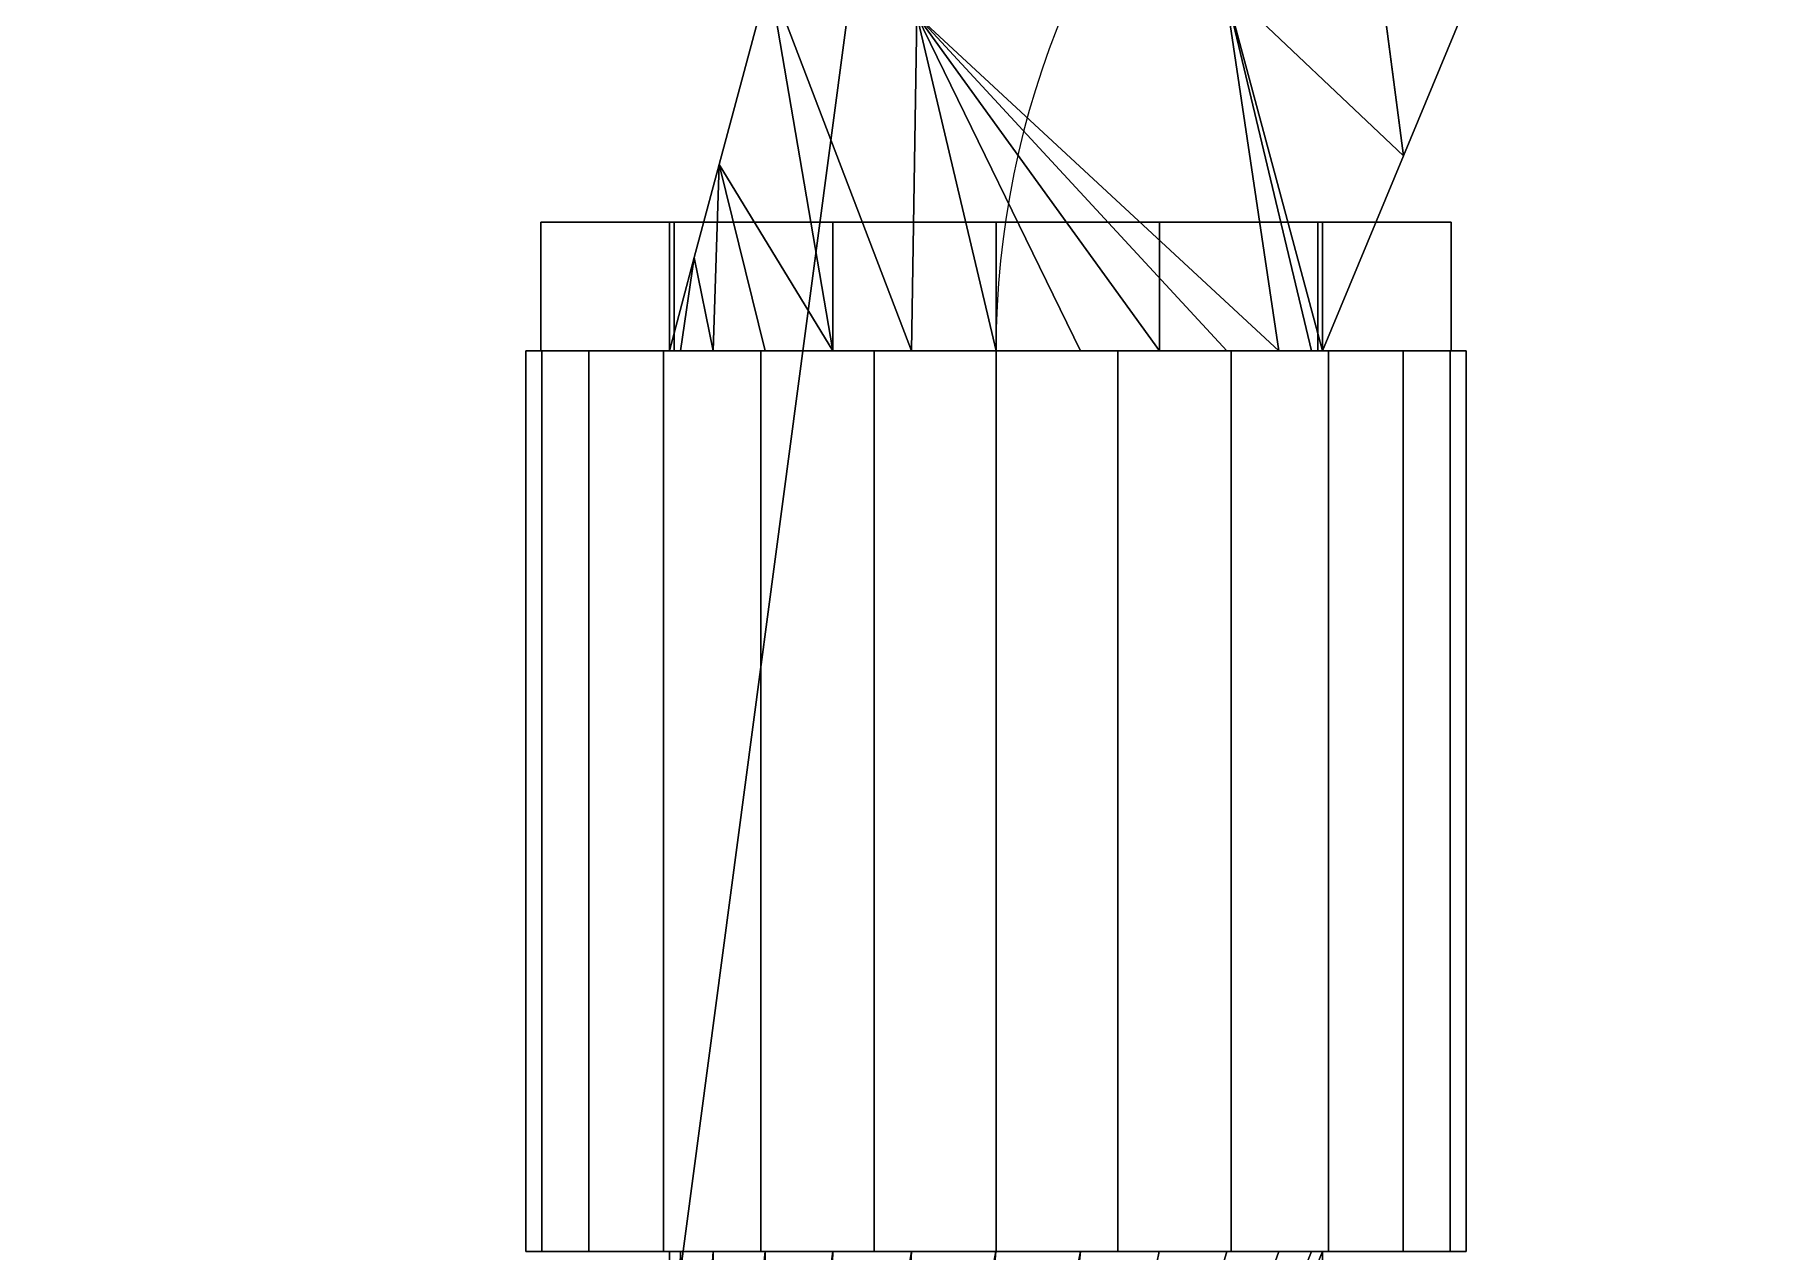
# Model space of a CAD drawing. Header units: millimetres. Extents: x -1743 to -800, y -1640 to -150.
# Drawn here: x -1655.89 to -1608.97, y -873.41 to -840.28 of the extents above; entities that cross this region are included whole.
import ezdxf

# ---------------------------------------------------------------- set-up
doc = ezdxf.new("R2010")
doc.units = ezdxf.units.MM
for name, color, linetype, lineweight in [('A-FLOR', 192, 'Continuous', 9), ('P-PIPE', 3, 'Continuous', 9), ('P-PIPE-CNTR', 3, 'Continuous', 9)]:
    doc.layers.add(name, color=color, linetype=linetype, lineweight=lineweight)

# ---------------------------------------------------------------- blocks, each defined once
blk = doc.blocks.new('BSS_Rehau Elbow 90_ PX - Standard-1249692-_3D_')
at = {"layer": 'P-PIPE', "lineweight": 18, "transparency": 33554534}
mesh = blk.add_polyface(dxfattribs=at)
corners = [(-8.89, 23.89), (-13.283, 13.283), (-23.89, 8.89), (-23.89, 8.587, 2.301), (-23.89, 7.699, 4.445), (-23.89, 6.286, 6.286), (-23.89, 4.445, 7.699), (-23.89, 2.301, 8.587), (-23.89, 0, 8.89), (-23.89, -2.301, 8.587), (-23.89, -4.445, 7.699), (-23.89, -6.286, 6.286), (-23.89, -7.699, 4.445), (-23.89, -8.587, 2.301), (-23.89, -8.89), (-7.5, -4.498), (4.498, 7.5), (8.89, 23.89), (8.587, 23.89, 2.301), (7.699, 23.89, 4.445), (6.286, 23.89, 6.286), (4.445, 23.89, 7.699), (2.301, 23.89, 8.587), (0, 23.89, 8.89), (-2.301, 23.89, 8.587), (-4.445, 23.89, 7.699), (-6.286, 23.89, 6.286), (-7.699, 23.89, 4.445), (-8.587, 23.89, 2.301), (-13.751, -6.173), (6.173, 13.751), (-18.82, -7.532), (7.532, 18.82), (-21.355, -8.211), (8.211, 21.355), (-13.964, 6.214, 8.121), (-6.214, 13.964, 8.121), (-14.766, -2.152, 8.082), (2.152, 14.766, 8.082), (-1.501, 1.501), (-8.644, -0.822, 7.249), (-5.75, 5.75, 8.713), (0.462, 7.389, 6.964), (-4.5, -1.499), (-18.587, 11.087), (-11.087, 18.587), (-10.202, 11.801, 6.882), (1.499, 4.5)]
mesh.append_faces([[corners[k] for k in face] for face in [(18, 34, 17)]], dxfattribs={"vtx0": -1})
mesh.append_faces([[corners[k] for k in face] for face in [(13, 33, 12), (12, 31, 11), (10, 29, 9), (9, 37, 8), (4, 35, 3), (26, 38, 25), (23, 38, 22), (24, 38, 23), (32, 21, 30), (0, 36, 28), (19, 34, 18)]], dxfattribs={"vtx0": -1, "vtx1": -1})
mesh.append_faces([[corners[k] for k in face] for face in [(38, 42, 16), (39, 42, 41), (9, 29, 37), (45, 46, 36), (46, 35, 41), (40, 37, 15), (37, 35, 4), (41, 40, 43), (37, 40, 35), (42, 38, 36), (41, 36, 46), (42, 36, 41), (38, 27, 36), (30, 22, 38), (35, 46, 1), (40, 41, 35)]], dxfattribs={"vtx0": -1, "vtx1": -1, "vtx2": -1})
mesh.append_faces([[corners[k] for k in face] for face in [(37, 29, 15), (41, 43, 39), (40, 15, 43), (37, 5, 6), (37, 6, 7), (30, 21, 22), (10, 31, 29), (36, 0, 45), (32, 19, 20), (38, 24, 25), (38, 16, 30), (46, 45, 1)]], dxfattribs={"vtx0": -1, "vtx2": -1})
mesh.append_faces([[corners[k] for k in face] for face in [(42, 39, 47, 16), (35, 1, 44, 2)]], dxfattribs={"vtx0": -1, "vtx3": -1})
mesh.append_faces([[corners[k] for k in face] for face in [(10, 11, 31), (7, 8, 37), (33, 31, 12), (2, 3, 35), (4, 5, 37), (20, 21, 32), (27, 28, 36), (32, 34, 19), (26, 27, 38)]], dxfattribs={"vtx1": -1, "vtx2": -1})
mesh.append_faces([[corners[k] for k in face] for face in [(13, 14, 33)]], dxfattribs={"vtx2": -1})
mesh = blk.add_polyface(dxfattribs=at)
corners = [(8.89, 23.89), (4.498, 7.5), (-7.5, -4.498), (-23.89, -8.89), (-23.89, -8.587, -2.301), (-23.89, -7.699, -4.445), (-23.89, -6.286, -6.286), (-23.89, -4.445, -7.699), (-23.89, -2.301, -8.587), (-23.89, 0, -8.89), (-23.89, 2.301, -8.587), (-23.89, 4.445, -7.699), (-23.89, 6.286, -6.286), (-23.89, 7.699, -4.445), (-23.89, 8.587, -2.301), (-23.89, 8.89), (-13.283, 13.283), (-8.89, 23.89), (-8.587, 23.89, -2.301), (-7.699, 23.89, -4.445), (-6.286, 23.89, -6.286), (-4.445, 23.89, -7.699), (-2.301, 23.89, -8.587), (0, 23.89, -8.89), (2.301, 23.89, -8.587), (4.445, 23.89, -7.699), (6.286, 23.89, -6.286), (7.699, 23.89, -4.445), (8.587, 23.89, -2.301), (6.173, 13.751), (-13.751, -6.173), (7.532, 18.82), (-18.82, -7.532), (8.211, 21.355), (-21.355, -8.211), (-12.792, 3.652, -8.853), (-6.214, 13.964, -8.121), (2.152, 14.766, -8.082), (-15.748, -1.738, -8.369), (-1.501, 1.501), (0.822, 8.644, -7.249), (-5.772, 5.721, -8.712), (-4.5, -1.499), (-7.891, -1.72, -6.266), (1.499, 4.5), (-18.587, 11.087), (-11.087, 18.587), (-10.2, 11.791, -6.888)]
mesh.append_faces([[corners[k] for k in face] for face in [(11, 38, 10), (12, 38, 11), (5, 34, 4), (7, 32, 6), (32, 7, 30), (46, 47, 16), (20, 37, 19), (21, 37, 20), (16, 47, 45), (23, 37, 22), (19, 36, 18), (26, 31, 25), (1, 37, 29), (27, 31, 26)]], dxfattribs={"vtx0": -1, "vtx1": -1})
mesh.append_faces([[corners[k] for k in face] for face in [(37, 36, 19), (35, 38, 13), (47, 36, 41), (36, 37, 40), (45, 47, 35), (42, 43, 41), (35, 47, 41), (40, 44, 41), (47, 46, 36), (29, 37, 24), (40, 37, 1), (38, 43, 2), (41, 43, 35), (38, 30, 8), (35, 43, 38), (40, 41, 36), (14, 45, 35)]], dxfattribs={"vtx0": -1, "vtx1": -1, "vtx2": -1})
mesh.append_faces([[corners[k] for k in face] for face in [(35, 13, 14), (38, 12, 13), (38, 8, 9), (38, 9, 10), (25, 31, 29), (32, 5, 6), (29, 24, 25), (40, 1, 44), (43, 42, 2)]], dxfattribs={"vtx0": -1, "vtx2": -1})
mesh.append_faces([[corners[k] for k in face] for face in [(41, 44, 39, 42)]], dxfattribs={"vtx0": -1, "vtx3": -1})
mesh.append_faces([[corners[k] for k in face] for face in [(2, 30, 38), (32, 34, 5), (7, 8, 30), (46, 17, 36), (17, 18, 36), (21, 22, 37), (33, 31, 27), (23, 24, 37), (27, 28, 33)]], dxfattribs={"vtx1": -1, "vtx2": -1})
mesh.append_faces([[corners[k] for k in face] for face in [(34, 3, 4), (14, 15, 45), (28, 0, 33)]], dxfattribs={"vtx2": -1})
mesh = blk.add_polyface(dxfattribs=at)
corners = [(12.39, 20.39), (8.761, 20.39, -8.761), (0, 20.39, -12.39), (-8.761, 20.39, -8.761), (-12.39, 20.39), (-12.39, 23.89), (-8.761, 23.89, -8.761), (0, 23.89, -12.39), (8.761, 23.89, -8.761), (12.39, 23.89)]
mesh.append_faces([[corners[k] for k in face] for face in [(5, 6, 3, 4), (0, 1, 8, 9)]], dxfattribs={"vtx1": -1})
mesh.append_faces([[corners[k] for k in face] for face in [(2, 3, 6, 7), (7, 8, 1, 2)]], dxfattribs={"vtx1": -1, "vtx3": -1})
mesh = blk.add_polyface(dxfattribs=at)
corners = [(-12.39, 23.89), (-8.761, 23.89, 8.761), (0, 23.89, 12.39), (8.761, 23.89, 8.761), (12.39, 23.89), (8.761, 23.89, -8.761), (0, 23.89, -12.39), (-8.761, 23.89, -8.761), (8.89, 23.89), (4.445, 23.89, 7.699), (-4.445, 23.89, 7.699), (-8.89, 23.89), (-4.445, 23.89, -7.699), (4.445, 23.89, -7.699)]
mesh.append_faces([[corners[k] for k in face] for face in [(2, 10, 1), (6, 13, 5)]], dxfattribs={"vtx0": -1, "vtx1": -1})
mesh.append_faces([[corners[k] for k in face] for face in [(11, 0, 1, 10), (5, 13, 8, 4)]], dxfattribs={"vtx0": -1, "vtx2": -1})
mesh.append_faces([[corners[k] for k in face] for face in [(6, 7, 12, 13), (11, 12, 7, 0), (2, 3, 9, 10), (8, 9, 3, 4)]], dxfattribs={"vtx1": -1, "vtx3": -1})
mesh = blk.add_polyface(dxfattribs=at)
corners = [(-12.39, 20.39), (-8.761, 20.39, 8.761), (0, 20.39, 12.39), (8.761, 20.39, 8.761), (12.39, 20.39), (12.39, 23.89), (8.761, 23.89, 8.761), (0, 23.89, 12.39), (-8.761, 23.89, 8.761), (-12.39, 23.89)]
mesh.append_faces([[corners[k] for k in face] for face in [(5, 6, 3, 4), (0, 1, 8, 9)]], dxfattribs={"vtx1": -1})
mesh.append_faces([[corners[k] for k in face] for face in [(2, 3, 6, 7), (7, 8, 1, 2)]], dxfattribs={"vtx1": -1, "vtx3": -1})
mesh = blk.add_polyface(dxfattribs=at)
corners = [(8.89, 23.89), (8.587, 23.89, -2.301), (7.699, 23.89, -4.445), (6.286, 23.89, -6.286), (4.445, 23.89, -7.699), (2.301, 23.89, -8.587), (0, 23.89, -8.89), (-2.301, 23.89, -8.587), (-4.445, 23.89, -7.699), (-6.286, 23.89, -6.286), (-7.699, 23.89, -4.445), (-8.587, 23.89, -2.301), (-8.89, 23.89), (-8.587, 23.89, 2.301), (-7.699, 23.89, 4.445), (-6.286, 23.89, 6.286), (-4.445, 23.89, 7.699), (-2.301, 23.89, 8.587), (0, 23.89, 8.89), (2.301, 23.89, 8.587), (4.445, 23.89, 7.699), (6.286, 23.89, 6.286), (7.699, 23.89, 4.445), (8.587, 23.89, 2.301)]
mesh.append_faces([[corners[k] for k in face] for face in [(15, 12, 13, 14), (18, 16, 17), (22, 20, 21)]], dxfattribs={"vtx0": -1})
mesh.append_faces([[corners[k] for k in face] for face in [(16, 18, 12, 15)]], dxfattribs={"vtx0": -1, "vtx1": -1, "vtx2": -1})
mesh.append_faces([[corners[k] for k in face] for face in [(23, 2, 11, 12)]], dxfattribs={"vtx0": -1, "vtx1": -1, "vtx3": -1})
mesh.append_faces([[corners[k] for k in face] for face in [(22, 23, 12, 18)]], dxfattribs={"vtx1": -1, "vtx2": -1, "vtx3": -1})
mesh.append_faces([[corners[k] for k in face] for face in [(0, 1, 2, 23)]], dxfattribs={"vtx2": -1})
mesh.append_faces([[corners[k] for k in face] for face in [(5, 6, 7, 2), (7, 8, 9, 2), (9, 10, 11, 2), (18, 19, 20, 22)]], dxfattribs={"vtx2": -1, "vtx3": -1})
mesh.append_faces([[corners[k] for k in face] for face in [(2, 3, 4, 5)]], dxfattribs={"vtx3": -1})
mesh = blk.add_polyface(dxfattribs=at)
corners = [(8.89, 23.89), (4.445, 23.89, -7.699), (-4.445, 23.89, -7.699), (-8.89, 23.89), (-8.89, 20.39), (-4.445, 20.39, -7.699), (4.445, 20.39, -7.699), (8.89, 20.39)]
mesh.append_faces([[corners[k] for k in face] for face in [(5, 2, 3, 4)]], dxfattribs={"vtx0": -1})
mesh.append_faces([[corners[k] for k in face] for face in [(2, 5, 6, 1)]], dxfattribs={"vtx0": -1, "vtx2": -1})
mesh.append_faces([[corners[k] for k in face] for face in [(7, 0, 1, 6)]], dxfattribs={"vtx2": -1})
mesh = blk.add_polyface(dxfattribs=at)
corners = [(-8.89, 23.89), (-4.445, 23.89, 7.699), (4.445, 23.89, 7.699), (8.89, 23.89), (8.89, 20.39), (4.445, 20.39, 7.699), (-4.445, 20.39, 7.699), (-8.89, 20.39)]
mesh.append_faces([[corners[k] for k in face] for face in [(5, 2, 3, 4)]], dxfattribs={"vtx0": -1})
mesh.append_faces([[corners[k] for k in face] for face in [(2, 5, 6, 1)]], dxfattribs={"vtx0": -1, "vtx2": -1})
mesh.append_faces([[corners[k] for k in face] for face in [(7, 0, 1, 6)]], dxfattribs={"vtx2": -1})
mesh = blk.add_polyface(dxfattribs=at)
corners = [(12.39, 20.39), (8.761, 20.39, 8.761), (0, 20.39, 12.39), (-8.761, 20.39, 8.761), (-12.39, 20.39), (-8.761, 20.39, -8.761), (0, 20.39, -12.39), (8.761, 20.39, -8.761), (-8.89, 20.39), (-4.445, 20.39, 7.699), (4.445, 20.39, 7.699), (8.89, 20.39), (4.445, 20.39, -7.699), (-4.445, 20.39, -7.699)]
mesh.append_faces([[corners[k] for k in face] for face in [(7, 12, 6), (2, 10, 1)]], dxfattribs={"vtx0": -1, "vtx1": -1})
mesh.append_faces([[corners[k] for k in face] for face in [(13, 5, 6, 12), (5, 13, 8, 4), (1, 10, 11, 0)]], dxfattribs={"vtx0": -1, "vtx2": -1})
mesh.append_faces([[corners[k] for k in face] for face in [(3, 4, 8, 9), (2, 3, 9, 10), (11, 12, 7, 0)]], dxfattribs={"vtx1": -1, "vtx3": -1})
blk = doc.blocks.new('BSS_Rehau T- Piece_ Uniform PX - 16-1252329-_3D_')
at = {"layer": 'P-PIPE', "lineweight": 18, "transparency": 33554534}
mesh = blk.add_polyface(dxfattribs=at)
corners = [(-21.59, -8.89), (-21.59, -8.587, 2.301), (-21.59, -7.699, 4.445), (-21.59, -6.286, 6.286), (-21.59, -4.445, 7.699), (-21.59, -2.301, 8.587), (-21.59, 0, 8.89), (-21.59, 2.301, 8.587), (-21.59, 4.445, 7.699), (-21.59, 6.286, 6.286), (-21.59, 7.699, 4.445), (-21.59, 8.587, 2.301), (-21.59, 8.89), (-21.59, 8.587, -2.301), (-21.59, 7.699, -4.445), (-21.59, 6.286, -6.286), (-21.59, 4.445, -7.699), (-21.59, 2.301, -8.587), (-21.59, 0, -8.89), (-21.59, -2.301, -8.587), (-21.59, -4.445, -7.699), (-21.59, -6.286, -6.286), (-21.59, -7.699, -4.445), (-21.59, -8.587, -2.301)]
mesh.append_faces([[corners[k] for k in face] for face in [(8, 6, 7)]], dxfattribs={"vtx0": -1})
mesh.append_faces([[corners[k] for k in face] for face in [(4, 11, 12, 2)]], dxfattribs={"vtx0": -1, "vtx2": -1, "vtx3": -1})
mesh.append_faces([[corners[k] for k in face] for face in [(9, 10, 8), (3, 4, 2)]], dxfattribs={"vtx1": -1})
mesh.append_faces([[corners[k] for k in face] for face in [(12, 13, 2)]], dxfattribs={"vtx1": -1, "vtx2": -1})
mesh.append_faces([[corners[k] for k in face] for face in [(17, 18, 1, 14), (0, 1, 18, 21), (10, 11, 6, 8)]], dxfattribs={"vtx1": -1, "vtx2": -1, "vtx3": -1})
mesh.append_faces([[corners[k] for k in face] for face in [(13, 14, 1, 2)]], dxfattribs={"vtx1": -1, "vtx3": -1})
mesh.append_faces([[corners[k] for k in face] for face in [(15, 16, 17, 14), (19, 20, 21, 18), (22, 23, 0, 21)]], dxfattribs={"vtx2": -1})
mesh.append_faces([[corners[k] for k in face] for face in [(4, 5, 6, 11)]], dxfattribs={"vtx2": -1, "vtx3": -1})
mesh = blk.add_polyface(dxfattribs=at)
corners = [(-21.59, 8.89), (-21.59, 8.587, 2.301), (-21.59, 7.699, 4.445), (-21.59, 6.286, 6.286), (-21.59, 4.445, 7.699), (-21.59, 2.301, 8.587), (-21.59, 0, 8.89), (-21.59, -2.301, 8.587), (-21.59, -4.445, 7.699), (-21.59, -6.286, 6.286), (-21.59, -7.699, 4.445), (-21.59, -8.587, 2.301), (-21.59, -8.89), (-8.89, -8.89), (-8.568, -8.568, 2.373), (-7.694, -7.694, 4.453), (-6.451, -6.451, 6.117), (-4.983, -4.983, 7.362), (-3.382, -3.382, 8.222), (-1.707, -1.707, 8.725), (0, 0, 8.89), (1.707, -1.707, 8.725), (3.382, -3.382, 8.222), (4.983, -4.983, 7.362), (6.451, -6.451, 6.117), (7.694, -7.694, 4.453), (8.568, -8.568, 2.373), (8.89, -8.89), (21.59, -8.89), (21.59, -8.587, 2.301), (21.59, -7.699, 4.445), (21.59, -6.286, 6.286), (21.59, -4.445, 7.699), (21.59, -2.301, 8.587), (21.59, 0, 8.89), (21.59, 2.301, 8.587), (21.59, 4.445, 7.699), (21.59, 6.286, 6.286), (21.59, 7.699, 4.445), (21.59, 8.587, 2.301), (21.59, 8.89)]
mesh.append_faces([[corners[k] for k in face] for face in [(13, 11, 12)]], dxfattribs={"vtx0": -1})
mesh.append_faces([[corners[k] for k in face] for face in [(26, 30, 25), (31, 25, 30), (11, 14, 10), (16, 9, 15), (9, 16, 8), (8, 17, 7), (33, 23, 32), (38, 20, 37), (6, 19, 5), (18, 7, 17), (1, 20, 0)]], dxfattribs={"vtx0": -1, "vtx1": -1})
mesh.append_faces([[corners[k] for k in face] for face in [(29, 26, 27), (26, 29, 30), (15, 9, 10), (34, 21, 22), (21, 34, 35), (33, 22, 23), (20, 38, 39), (20, 39, 40), (18, 6, 7), (6, 18, 19), (20, 1, 2), (20, 3, 4), (20, 40, 0)]], dxfattribs={"vtx0": -1, "vtx2": -1})
mesh.append_faces([[corners[k] for k in face] for face in [(28, 29, 27)]], dxfattribs={"vtx1": -1})
mesh.append_faces([[corners[k] for k in face] for face in [(31, 32, 24), (24, 25, 31), (23, 24, 32), (13, 14, 11), (14, 15, 10), (16, 17, 8), (33, 34, 22), (20, 21, 35), (36, 37, 20), (35, 36, 20), (19, 20, 5), (2, 3, 20), (4, 5, 20)]], dxfattribs={"vtx1": -1, "vtx2": -1})
mesh = blk.add_polyface(dxfattribs=at)
corners = [(-21.59, -8.89), (-21.59, -8.587, -2.301), (-21.59, -7.699, -4.445), (-21.59, -6.286, -6.286), (-21.59, -4.445, -7.699), (-21.59, -2.301, -8.587), (-21.59, 0, -8.89), (-21.59, 2.301, -8.587), (-21.59, 4.445, -7.699), (-21.59, 6.286, -6.286), (-21.59, 7.699, -4.445), (-21.59, 8.587, -2.301), (-21.59, 8.89), (21.59, 8.89), (21.59, 8.587, -2.301), (21.59, 7.699, -4.445), (21.59, 6.286, -6.286), (21.59, 4.445, -7.699), (21.59, 2.301, -8.587), (21.59, 0, -8.89), (21.59, -2.301, -8.587), (21.59, -4.445, -7.699), (21.59, -6.286, -6.286), (21.59, -7.699, -4.445), (21.59, -8.587, -2.301), (21.59, -8.89), (8.89, -8.89), (8.568, -8.568, -2.373), (7.694, -7.694, -4.453), (6.451, -6.451, -6.117), (4.983, -4.983, -7.362), (3.382, -3.382, -8.222), (1.707, -1.707, -8.725), (0, 0, -8.89), (-1.707, -1.707, -8.725), (-3.382, -3.382, -8.222), (-4.983, -4.983, -7.362), (-6.451, -6.451, -6.117), (-7.694, -7.694, -4.453), (-8.568, -8.568, -2.373), (-8.89, -8.89)]
mesh.append_faces([[corners[k] for k in face] for face in [(26, 24, 25), (1, 40, 0)]], dxfattribs={"vtx0": -1})
mesh.append_faces([[corners[k] for k in face] for face in [(14, 33, 13), (16, 33, 15), (31, 20, 30), (11, 33, 10), (35, 6, 34), (4, 37, 3), (37, 4, 36), (36, 5, 35)]], dxfattribs={"vtx0": -1, "vtx1": -1})
mesh.append_faces([[corners[k] for k in face] for face in [(33, 14, 15), (33, 16, 17), (19, 31, 32), (31, 19, 20), (33, 8, 9), (33, 11, 12), (34, 6, 7), (33, 7, 8), (24, 26, 27), (23, 27, 28), (36, 4, 5), (3, 37, 38), (39, 1, 2), (38, 2, 3), (30, 20, 21)]], dxfattribs={"vtx0": -1, "vtx2": -1})
mesh.append_faces([[corners[k] for k in face] for face in [(18, 19, 32), (17, 18, 33), (32, 33, 18), (9, 10, 33), (33, 34, 7), (5, 6, 35), (12, 13, 33), (21, 22, 29), (29, 30, 21), (28, 29, 22), (22, 23, 28), (23, 24, 27), (39, 40, 1), (38, 39, 2)]], dxfattribs={"vtx1": -1, "vtx2": -1})

msp = doc.modelspace()

# ---------------------------------------------------------------- linework, layer by layer
at = {"layer": 'P-PIPE-CNTR', "lineweight": 18}
for p in [(-1629.721, -848.89, 2485), (-1629.721, -873.41, 2485), (-1629.721, -873.41, 2485)]:
    msp.add_line(p, (-1629.721, -848.89, 2485), dxfattribs=at)
msp.add_arc((-1605.831, -848.89, 2485), 23.89, 90, 180, dxfattribs=at)

# ---------------------------------------------------------------- block references
at = {"layer": 'P-PIPE', "lineweight": 18, "transparency": 33554534, "rotation": 180}
msp.add_blockref('BSS_Rehau Elbow 90_ PX - Standard-1249692-_3D_', (-1629.721, -825, 2485), dxfattribs=at)
at = {"layer": 'P-PIPE', "lineweight": 18, "extrusion": (1.74799e-07, 0, 1), "rotation": 270}
msp.add_blockref('BSS_Rehau T- Piece_ Uniform PX - 16-1252329-_3D_', (-1629.722, -895, 2485), dxfattribs=at)

# ---------------------------------------------------------------- meshes
at = {"layer": 'A-FLOR', "lineweight": 18, "transparency": 33554534}
mesh = msp.add_polyface(dxfattribs=at)
corners = [(-800.279, -300, 2365), (-800.279, -1640, 2365), (-1740, -1640, 2365), (-1740, -300, 2365), (-1307.639, -900, 2365), (-1306.362, -909.706, 2365), (-1302.615, -918.75, 2365), (-1296.656, -926.517, 2365), (-1288.889, -932.476, 2365), (-1279.845, -936.222, 2365), (-1270.139, -937.5, 2365), (-1260.434, -936.222, 2365), (-1251.389, -932.476, 2365), (-1243.623, -926.517, 2365), (-1237.663, -918.75, 2365), (-1233.917, -909.706, 2365), (-1232.639, -900, 2365), (-1233.917, -890.294, 2365), (-1237.663, -881.25, 2365), (-1243.623, -873.483, 2365), (-1251.389, -867.524, 2365), (-1260.434, -863.778, 2365), (-1270.139, -862.5, 2365), (-1279.845, -863.778, 2365), (-1288.889, -867.524, 2365), (-1296.656, -873.483, 2365), (-1302.615, -881.25, 2365), (-1306.362, -890.294, 2365), (-1455.172, -605, 2365), (-1625.172, -605, 2365), (-1625.172, -775, 2365), (-1455.172, -775, 2365), (-1045.218, -1015, 2365), (-1495.218, -1015, 2365), (-1495.218, -1465, 2365), (-1045.218, -1465, 2365)]
mesh.append_faces([[corners[k] for k in face] for face in [(23, 28, 22), (27, 31, 26), (15, 32, 14), (12, 32, 11), (7, 33, 6), (9, 33, 8), (5, 33, 4)]], dxfattribs={"vtx0": -1, "vtx1": -1})
mesh.append_faces([[corners[k] for k in face] for face in [(28, 21, 22), (32, 17, 18), (3, 29, 30, 2), (31, 27, 4), (35, 1, 2, 34), (1, 35, 32, 0), (32, 12, 13), (33, 9, 10, 32)]], dxfattribs={"vtx0": -1, "vtx2": -1})
mesh.append_faces([[corners[k] for k in face] for face in [(33, 30, 31, 4)]], dxfattribs={"vtx0": -1, "vtx2": -1, "vtx3": -1})
mesh.append_faces([[corners[k] for k in face] for face in [(19, 20, 0), (25, 26, 31), (24, 25, 31), (15, 16, 32), (13, 14, 32), (10, 11, 32), (16, 17, 32), (7, 8, 33), (5, 6, 33)]], dxfattribs={"vtx1": -1, "vtx2": -1})
mesh.append_faces([[corners[k] for k in face] for face in [(20, 21, 28, 0), (18, 19, 0, 32), (33, 34, 2, 30)]], dxfattribs={"vtx1": -1, "vtx2": -1, "vtx3": -1})
mesh.append_faces([[corners[k] for k in face] for face in [(23, 24, 31, 28), (28, 29, 3, 0)]], dxfattribs={"vtx1": -1, "vtx3": -1})
mesh = msp.add_polyface(dxfattribs=at)
corners = [(-800.279, -300, 2425), (-1740, -300, 2425), (-1740, -1640, 2425), (-800.279, -1640, 2425), (-1307.639, -900, 2425), (-1306.362, -890.294, 2425), (-1302.615, -881.25, 2425), (-1296.656, -873.483, 2425), (-1288.889, -867.524, 2425), (-1279.845, -863.778, 2425), (-1270.139, -862.5, 2425), (-1260.434, -863.778, 2425), (-1251.389, -867.524, 2425), (-1243.623, -873.483, 2425), (-1237.663, -881.25, 2425), (-1233.917, -890.294, 2425), (-1232.639, -900, 2425), (-1233.917, -909.706, 2425), (-1237.663, -918.75, 2425), (-1243.623, -926.517, 2425), (-1251.389, -932.476, 2425), (-1260.434, -936.222, 2425), (-1270.139, -937.5, 2425), (-1279.845, -936.222, 2425), (-1288.889, -932.476, 2425), (-1296.656, -926.517, 2425), (-1302.615, -918.75, 2425), (-1306.362, -909.706, 2425), (-1455.172, -605, 2425), (-1455.172, -775, 2425), (-1625.172, -775, 2425), (-1625.172, -605, 2425), (-1045.218, -1015, 2425), (-1045.218, -1465, 2425), (-1495.218, -1465, 2425), (-1495.218, -1015, 2425)]
mesh.append_faces([[corners[k] for k in face] for face in [(21, 32, 20), (14, 0, 13), (12, 28, 11), (6, 29, 5)]], dxfattribs={"vtx0": -1, "vtx1": -1})
mesh.append_faces([[corners[k] for k in face] for face in [(22, 35, 32, 21), (32, 15, 16), (35, 22, 23), (35, 27, 4), (29, 8, 9), (29, 7, 8), (1, 31, 28, 0)]], dxfattribs={"vtx0": -1, "vtx2": -1})
mesh.append_faces([[corners[k] for k in face] for face in [(2, 34, 35, 30)]], dxfattribs={"vtx0": -1, "vtx2": -1, "vtx3": -1})
mesh.append_faces([[corners[k] for k in face] for face in [(16, 17, 32), (19, 20, 32), (18, 19, 32), (17, 18, 32), (23, 24, 35), (26, 27, 35), (25, 26, 35), (24, 25, 35), (10, 11, 28), (6, 7, 29), (4, 5, 29)]], dxfattribs={"vtx1": -1, "vtx2": -1})
mesh.append_faces([[corners[k] for k in face] for face in [(14, 15, 32, 0), (12, 13, 0, 28), (29, 30, 35, 4)]], dxfattribs={"vtx1": -1, "vtx2": -1, "vtx3": -1})
mesh.append_faces([[corners[k] for k in face] for face in [(2, 3, 33, 34), (32, 33, 3, 0), (9, 10, 28, 29), (30, 31, 1, 2)]], dxfattribs={"vtx1": -1, "vtx3": -1})
mesh = msp.add_polyface(dxfattribs=at)
corners = [(-1710, -1500, -205), (-1710, -300, -205), (-1360, -300, -205), (-1360, -1500, -205)]
mesh.append_faces([[corners[k] for k in face] for face in [(3, 0, 1, 2)]])
mesh = msp.add_polyface(dxfattribs=at)
corners = [(-1710, -1500, -115), (-1360, -1500, -115), (-1360, -300, -115), (-1710, -300, -115)]
mesh.append_faces([[corners[k] for k in face] for face in [(1, 2, 3, 0)]])
mesh = msp.add_polyface(dxfattribs=at)
corners = [(-1690, -350, -115), (-850.279, -350, -115), (-850.279, -1590, -115), (-1690, -1590, -115)]
mesh.append_faces([[corners[k] for k in face] for face in [(3, 0, 1, 2)]])
mesh = msp.add_polyface(dxfattribs=at)
corners = [(-1690, -350, -45), (-1690, -1590, -45), (-850.279, -1590, -45), (-850.279, -350, -45)]
mesh.append_faces([[corners[k] for k in face] for face in [(1, 2, 3, 0)]])
mesh = msp.add_polyface(dxfattribs=at)
corners = [(-1670, -370, -45), (-870.279, -370, -45), (-870.279, -920, -45), (-825.279, -920, -45), (-825.279, -1570, -45), (-870.279, -1570, -45), (-1670, -1570, -45)]
mesh.append_faces([[corners[k] for k in face] for face in [(2, 6, 0, 1)]], dxfattribs={"vtx0": -1})
mesh.append_faces([[corners[k] for k in face] for face in [(4, 5, 3)]], dxfattribs={"vtx1": -1})
mesh.append_faces([[corners[k] for k in face] for face in [(5, 6, 2, 3)]], dxfattribs={"vtx1": -1, "vtx3": -1})
mesh = msp.add_polyface(dxfattribs=at)
corners = [(-1670, -370, -25), (-1670, -1570, -25), (-870.279, -1570, -25), (-825.279, -1570, -25), (-825.279, -920, -25), (-870.279, -920, -25), (-870.279, -370, -25)]
mesh.append_faces([[corners[k] for k in face] for face in [(6, 0, 5)]], dxfattribs={"vtx1": -1})
mesh.append_faces([[corners[k] for k in face] for face in [(1, 2, 5, 0)]], dxfattribs={"vtx1": -1, "vtx2": -1})
mesh.append_faces([[corners[k] for k in face] for face in [(2, 3, 4, 5)]], dxfattribs={"vtx3": -1})
at = {"layer": 'P-PIPE', "lineweight": 18, "transparency": 33554534}
mesh = msp.add_polyface(dxfattribs=at)
corners = [(-1616.921, -848.89, 2485), (-1617.357, -848.89, 2481.687), (-1618.636, -848.89, 2478.6), (-1620.67, -848.89, 2475.949), (-1623.321, -848.89, 2473.915), (-1626.408, -848.89, 2472.636), (-1629.721, -848.89, 2472.2), (-1633.034, -848.89, 2472.636), (-1636.121, -848.89, 2473.915), (-1638.772, -848.89, 2475.949), (-1640.806, -848.89, 2478.6), (-1642.085, -848.89, 2481.687), (-1642.521, -848.89, 2485), (-1642.085, -848.89, 2488.313), (-1640.806, -848.89, 2491.4), (-1638.772, -848.89, 2494.051), (-1636.121, -848.89, 2496.085), (-1633.034, -848.89, 2497.364), (-1629.721, -848.89, 2497.8), (-1626.408, -848.89, 2497.364), (-1623.321, -848.89, 2496.085), (-1620.67, -848.89, 2494.051), (-1618.636, -848.89, 2491.4), (-1617.357, -848.89, 2488.313)]
mesh.append_faces([[corners[k] for k in face] for face in [(11, 9, 10), (16, 13, 14, 15), (19, 17, 18)]], dxfattribs={"vtx0": -1})
mesh.append_faces([[corners[k] for k in face] for face in [(7, 17, 5, 6), (1, 4, 23, 0)]], dxfattribs={"vtx0": -1, "vtx1": -1})
mesh.append_faces([[corners[k] for k in face] for face in [(20, 23, 4, 19)]], dxfattribs={"vtx0": -1, "vtx1": -1, "vtx2": -1})
mesh.append_faces([[corners[k] for k in face] for face in [(7, 11, 16, 17)]], dxfattribs={"vtx0": -1, "vtx1": -1, "vtx3": -1})
mesh.append_faces([[corners[k] for k in face] for face in [(19, 4, 5, 17)]], dxfattribs={"vtx0": -1, "vtx2": -1, "vtx3": -1})
mesh.append_faces([[corners[k] for k in face] for face in [(21, 22, 23, 20)]], dxfattribs={"vtx2": -1})
mesh.append_faces([[corners[k] for k in face] for face in [(7, 8, 9, 11), (11, 12, 13, 16)]], dxfattribs={"vtx2": -1, "vtx3": -1})
mesh.append_faces([[corners[k] for k in face] for face in [(1, 2, 3, 4)]], dxfattribs={"vtx3": -1})
mesh = msp.add_polyface(dxfattribs=at)
corners = [(-1642.521, -873.41, 2485), (-1642.085, -873.41, 2488.313), (-1640.806, -873.41, 2491.4), (-1638.772, -873.41, 2494.051), (-1636.121, -873.41, 2496.085), (-1633.034, -873.41, 2497.364), (-1629.721, -873.41, 2497.8), (-1629.721, -848.89, 2497.8), (-1633.034, -848.89, 2497.364), (-1636.121, -848.89, 2496.085), (-1638.772, -848.89, 2494.051), (-1640.806, -848.89, 2491.4), (-1642.085, -848.89, 2488.313), (-1642.521, -848.89, 2485)]
mesh.append_faces([[corners[k] for k in face] for face in [(10, 3, 4, 9)]], dxfattribs={"vtx0": -1, "vtx2": -1})
mesh.append_faces([[corners[k] for k in face] for face in [(8, 9, 4, 5), (11, 12, 1, 2), (2, 3, 10, 11)]], dxfattribs={"vtx1": -1, "vtx3": -1})
mesh.append_faces([[corners[k] for k in face] for face in [(6, 7, 8, 5)]], dxfattribs={"vtx2": -1})
mesh.append_faces([[corners[k] for k in face] for face in [(12, 13, 0, 1)]], dxfattribs={"vtx3": -1})
mesh = msp.add_polyface(dxfattribs=at)
corners = [(-1629.721, -873.41, 2472.2), (-1633.034, -873.41, 2472.636), (-1636.121, -873.41, 2473.915), (-1638.772, -873.41, 2475.949), (-1640.806, -873.41, 2478.6), (-1642.085, -873.41, 2481.687), (-1642.521, -873.41, 2485), (-1642.521, -848.89, 2485), (-1642.085, -848.89, 2481.687), (-1640.806, -848.89, 2478.6), (-1638.772, -848.89, 2475.949), (-1636.121, -848.89, 2473.915), (-1633.034, -848.89, 2472.636), (-1629.721, -848.89, 2472.2)]
mesh.append_faces([[corners[k] for k in face] for face in [(5, 8, 9, 4)]], dxfattribs={"vtx0": -1, "vtx2": -1})
mesh.append_faces([[corners[k] for k in face] for face in [(3, 4, 9, 10), (11, 12, 1, 2), (2, 3, 10, 11)]], dxfattribs={"vtx1": -1, "vtx3": -1})
mesh.append_faces([[corners[k] for k in face] for face in [(6, 7, 8, 5)]], dxfattribs={"vtx2": -1})
mesh.append_faces([[corners[k] for k in face] for face in [(12, 13, 0, 1)]], dxfattribs={"vtx3": -1})
mesh = msp.add_polyface(dxfattribs=at)
corners = [(-1629.721, -873.41, 2497.8), (-1626.408, -873.41, 2497.364), (-1623.321, -873.41, 2496.085), (-1620.67, -873.41, 2494.051), (-1618.636, -873.41, 2491.4), (-1617.357, -873.41, 2488.313), (-1616.921, -873.41, 2485), (-1616.921, -848.89, 2485), (-1617.357, -848.89, 2488.313), (-1618.636, -848.89, 2491.4), (-1620.67, -848.89, 2494.051), (-1623.321, -848.89, 2496.085), (-1626.408, -848.89, 2497.364), (-1629.721, -848.89, 2497.8)]
mesh.append_faces([[corners[k] for k in face] for face in [(5, 8, 9, 4)]], dxfattribs={"vtx0": -1, "vtx2": -1})
mesh.append_faces([[corners[k] for k in face] for face in [(3, 4, 9, 10), (11, 12, 1, 2), (2, 3, 10, 11)]], dxfattribs={"vtx1": -1, "vtx3": -1})
mesh.append_faces([[corners[k] for k in face] for face in [(6, 7, 8, 5)]], dxfattribs={"vtx2": -1})
mesh.append_faces([[corners[k] for k in face] for face in [(12, 13, 0, 1)]], dxfattribs={"vtx3": -1})
mesh = msp.add_polyface(dxfattribs=at)
corners = [(-1616.921, -873.41, 2485), (-1617.357, -873.41, 2481.687), (-1618.636, -873.41, 2478.6), (-1620.67, -873.41, 2475.949), (-1623.321, -873.41, 2473.915), (-1626.408, -873.41, 2472.636), (-1629.721, -873.41, 2472.2), (-1629.721, -848.89, 2472.2), (-1626.408, -848.89, 2472.636), (-1623.321, -848.89, 2473.915), (-1620.67, -848.89, 2475.949), (-1618.636, -848.89, 2478.6), (-1617.357, -848.89, 2481.687), (-1616.921, -848.89, 2485)]
mesh.append_faces([[corners[k] for k in face] for face in [(7, 8, 5, 6)]], dxfattribs={"vtx1": -1})
mesh.append_faces([[corners[k] for k in face] for face in [(8, 9, 4, 5), (3, 4, 9, 10), (11, 12, 1, 2), (2, 3, 10, 11)]], dxfattribs={"vtx1": -1, "vtx3": -1})
mesh.append_faces([[corners[k] for k in face] for face in [(12, 13, 0, 1)]], dxfattribs={"vtx3": -1})
mesh = msp.add_polyface(dxfattribs=at)
corners = [(-1616.921, -873.41, 2485), (-1617.357, -873.41, 2488.313), (-1618.636, -873.41, 2491.4), (-1620.67, -873.41, 2494.051), (-1623.321, -873.41, 2496.085), (-1626.408, -873.41, 2497.364), (-1629.721, -873.41, 2497.8), (-1633.034, -873.41, 2497.364), (-1636.121, -873.41, 2496.085), (-1638.772, -873.41, 2494.051), (-1640.806, -873.41, 2491.4), (-1642.085, -873.41, 2488.313), (-1642.521, -873.41, 2485), (-1642.085, -873.41, 2481.687), (-1640.806, -873.41, 2478.6), (-1638.772, -873.41, 2475.949), (-1636.121, -873.41, 2473.915), (-1633.034, -873.41, 2472.636), (-1629.721, -873.41, 2472.2), (-1626.408, -873.41, 2472.636), (-1623.321, -873.41, 2473.915), (-1620.67, -873.41, 2475.949), (-1618.636, -873.41, 2478.6), (-1617.357, -873.41, 2481.687)]
mesh.append_faces([[corners[k] for k in face] for face in [(1, 23, 0)]], dxfattribs={"vtx0": -1})
mesh.append_faces([[corners[k] for k in face] for face in [(19, 7, 17, 18)]], dxfattribs={"vtx0": -1, "vtx1": -1})
mesh.append_faces([[corners[k] for k in face] for face in [(8, 13, 17, 7)]], dxfattribs={"vtx0": -1, "vtx1": -1, "vtx2": -1})
mesh.append_faces([[corners[k] for k in face] for face in [(23, 1, 20, 21), (20, 1, 4, 5)]], dxfattribs={"vtx0": -1, "vtx1": -1, "vtx3": -1})
mesh.append_faces([[corners[k] for k in face] for face in [(14, 15, 13), (22, 23, 21), (10, 11, 8, 9), (6, 7, 5)]], dxfattribs={"vtx1": -1})
mesh.append_faces([[corners[k] for k in face] for face in [(19, 20, 5, 7)]], dxfattribs={"vtx1": -1, "vtx2": -1, "vtx3": -1})
mesh.append_faces([[corners[k] for k in face] for face in [(15, 16, 17, 13), (11, 12, 13, 8)]], dxfattribs={"vtx2": -1, "vtx3": -1})
mesh.append_faces([[corners[k] for k in face] for face in [(1, 2, 3, 4)]], dxfattribs={"vtx3": -1})

doc.saveas('drawing.dxf')
